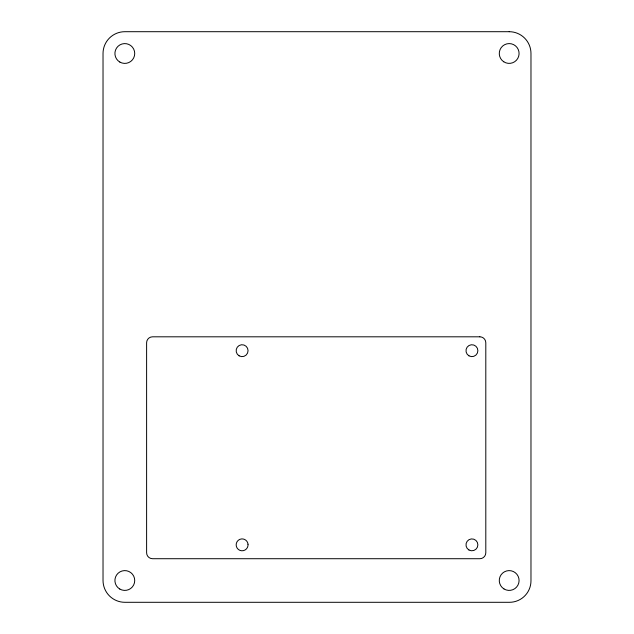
<?xml version="1.0" encoding="UTF-8"?>
<svg xmlns="http://www.w3.org/2000/svg" width="634" height="634" viewBox="0 0 634 634"><rect width="100%" height="100%" fill="white"/><g stroke="black" fill="none" stroke-linecap="round" stroke-linejoin="round"><path stroke-width="0.95" d="M248.021 544.249L247.973 545.795A5.944 5.944 0 0 1 241.673 550.772A5.944 5.944 0 0 1 236.165 544.923A5.944 5.944 0 0 1 241.514 538.932L243.06 538.979A5.944 5.944 0 0 1 248.021 544.249M509.197 31.7L124.835 31.7A21.81 21.81 0 0 0 103.025 53.51L103.025 580.419A21.881 21.881 0 0 0 124.906 602.3L509.474 602.3A21.501 21.501 0 0 0 530.975 580.799L530.975 53.478A21.778 21.778 0 0 0 509.197 31.7M479.859 336.812L152.556 336.812A5.944 5.944 0 0 0 146.612 342.756L146.612 552.769A5.944 5.944 0 0 0 152.556 558.712L479.859 558.712A5.944 5.944 0 0 0 485.803 552.769L485.803 342.756A5.944 5.944 0 0 0 479.859 336.812M503.975 588.938A9.906 9.906 0 0 0 519.08 580.799A9.906 9.906 0 0 0 504.482 571.789A9.906 9.906 0 0 0 503.975 588.938M119.786 589.041A9.906 9.906 0 0 0 134.725 580.593A9.906 9.906 0 0 0 119.945 571.884A9.906 9.906 0 0 0 119.786 589.041M119.85 62.069A9.906 9.906 0 0 0 134.725 53.51A9.906 9.906 0 0 0 119.881 44.911A9.906 9.906 0 0 0 119.85 62.069M503.776 61.791A9.906 9.906 0 0 0 519.072 54.025A9.906 9.906 0 0 0 504.696 44.657A9.906 9.906 0 0 0 503.776 61.791M468.962 549.995A5.944 5.944 0 0 0 477.877 544.844A5.944 5.944 0 0 0 468.962 539.692A5.944 5.944 0 0 0 468.962 549.995M468.962 355.832A5.944 5.944 0 0 0 477.877 350.681A5.944 5.944 0 0 0 468.962 345.53A5.944 5.944 0 0 0 468.962 355.832M239.129 355.84A5.952 5.952 0 0 0 248.06 350.681A5.952 5.952 0 0 0 239.129 345.522A5.952 5.952 0 0 0 239.129 355.84"/></g></svg>
